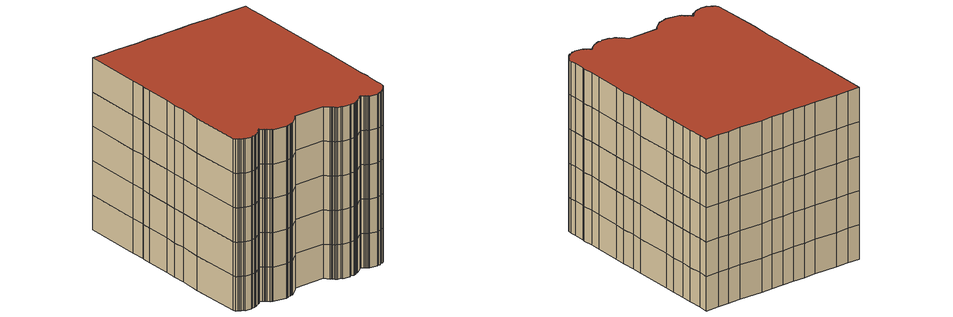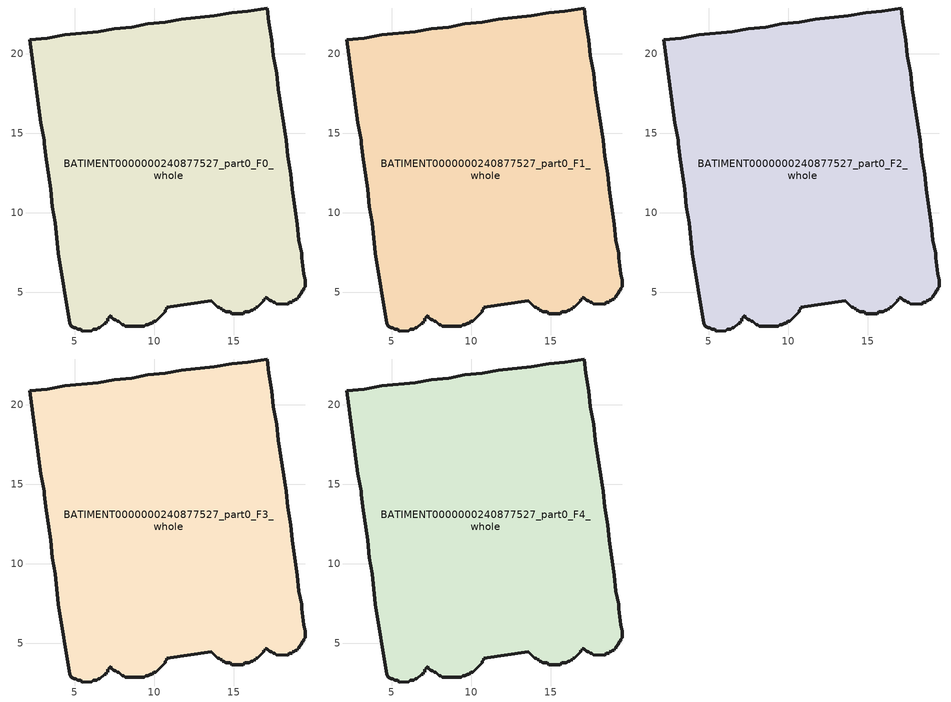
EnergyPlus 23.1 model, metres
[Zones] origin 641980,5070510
BATIMENT0000000240877527_part0_F0_whole
 floor ground (EU_floor_Construction): 17.1,22.86 17.2,21.96 17.4,20.86 17.5,19.86 17.7,18.76 17.8,17.76 18.3,14.56 18.4,13.56 18.6,12.46 18.7,11.46 18.99,9.25 19.09,8.25 19.29,7.45 19.3,7.15 19.39,6.15 19.49,5.75 19.49,5.35 19.39,5.25 19.39,5.15 19.29,5.05 19.29,4.95 19.09,4.75 19.09,4.65 18.99,4.65 18.99,4.55 18.89,4.55 18.79,4.45 18.69,4.45 18.69,4.35 18.49,4.35 18.39,4.25 17.69,4.25 17.59,4.35 17.49,4.35 17.39,4.45 17.29,4.45 17.09,4.65 16.99,4.65 16.99,4.55 16.89,4.55 16.89,4.45 16.49,4.05 16.39,4.05 16.39,3.95 16.29,3.95 16.19,3.85 16.09,3.85 15.99,3.75 15.69,3.75 15.59,3.65 14.89,3.65 14.79,3.75 14.49,3.75 14.39,3.85 14.29,3.85 14.29,3.95 14.19,3.95 14.09,4.05 13.99,4.05 13.59,4.45 10.79,4.05 10.79,3.95 10.69,3.85 10.69,3.75 10.09,3.15 9.99,3.15 9.89,3.05 9.79,3.05 9.59,2.95 9.49,2.95 9.39,2.85 8.19,2.85 8.09,2.95 7.99,2.95 7.79,3.15 7.68,3.15 7.59,3.25 7.49,3.25 7.29,3.45 7.29,3.55 7.18,3.45 7.18,3.35 7.09,3.35 7.09,3.15 6.98,3.15 6.98,3.05 6.88,3.05 6.58,2.75 6.48,2.75 6.38,2.65 6.18,2.65 6.08,2.55 5.48,2.55 5.38,2.65 5.18,2.65 5.08,2.75 4.98,2.75 4.78,2.85 4.68,3.05 3.98,7.46 3.78,9.36 3.58,10.36 3.48,11.46 3.19,13.56 3.09,14.36 3.09,14.56 2.89,15.66 2.19,20.87 3.29,20.97 4.39,21.17 6.49,21.37 7.49,21.57 8.59,21.67 9.59,21.87 10.69,21.97 11.69,22.17 13.79,22.36 14.9,22.57 15.9,22.66 z0
 wall outside (EU_wall_Construction): 4.68,3.05 4.78,2.85 4.98,2.75 5.08,2.75 5.18,2.65 5.38,2.65 5.48,2.55 6.08,2.55 6.18,2.65 6.38,2.65 6.48,2.75 6.58,2.75 6.88,3.05 6.98,3.05 6.98,3.15 7.09,3.15 7.09,3.35 7.18,3.35 7.18,3.45 7.29,3.55 7.29,3.45 7.49,3.25 7.59,3.25 7.68,3.15 7.79,3.15 7.99,2.95 8.09,2.95 8.19,2.85 9.39,2.85 9.49,2.95 9.59,2.95 9.79,3.05 9.89,3.05 9.99,3.15 10.09,3.15 10.69,3.75 10.69,3.85 10.79,3.95 10.79,4.05 13.59,4.45 13.99,4.05 14.09,4.05 14.19,3.95 14.29,3.95 14.29,3.85 14.39,3.85 14.49,3.75 14.79,3.75 14.89,3.65 15.59,3.65 15.69,3.75 15.99,3.75 16.09,3.85 16.19,3.85 16.29,3.95 16.39,3.95 16.39,4.05 16.49,4.05 16.89,4.45 16.89,4.55 16.99,4.55 16.99,4.65 17.09,4.65 17.29,4.45 17.39,4.45 17.49,4.35 17.59,4.35 17.69,4.25 18.39,4.25 18.49,4.35 18.69,4.35 18.69,4.45 18.79,4.45 18.89,4.55 18.99,4.55 18.99,4.65 19.09,4.65 19.09,4.75 19.29,4.95 19.29,5.05 19.39,5.15 19.39,5.25 19.49,5.35 19.49,5.75 19.39,6.15 19.3,7.15 19.29,7.45 19.09,8.25 18.99,9.25 18.7,11.46 18.6,12.46 18.4,13.56 18.3,14.56 17.8,17.76 17.7,18.76 17.5,19.86 17.4,20.86 17.2,21.96 17.1,22.86 15.9,22.66 14.9,22.57 13.79,22.36 11.69,22.17 10.69,21.97 9.59,21.87 8.59,21.67 7.49,21.57 6.49,21.37 4.39,21.17 3.29,20.97 2.19,20.87 2.89,15.66 3.09,14.56 3.09,14.36 3.19,13.56 3.48,11.46 3.58,10.36 3.78,9.36 3.98,7.46 4.68,3.05 z0:3
BATIMENT0000000240877527_part0_F1_whole
 floor to BATIMENT0000000240877527_part0_F0_whole (EU_floor_Construction): 17.1,22.86 17.2,21.96 17.4,20.86 17.5,19.86 17.7,18.76 17.8,17.76 18.3,14.56 18.4,13.56 18.6,12.46 18.7,11.46 18.99,9.25 19.09,8.25 19.29,7.45 19.3,7.15 19.39,6.15 19.49,5.75 19.49,5.35 19.39,5.25 19.39,5.15 19.29,5.05 19.29,4.95 19.09,4.75 19.09,4.65 18.99,4.65 18.99,4.55 18.89,4.55 18.79,4.45 18.69,4.45 18.69,4.35 18.49,4.35 18.39,4.25 17.69,4.25 17.59,4.35 17.49,4.35 17.39,4.45 17.29,4.45 17.09,4.65 16.99,4.65 16.99,4.55 16.89,4.55 16.89,4.45 16.49,4.05 16.39,4.05 16.39,3.95 16.29,3.95 16.19,3.85 16.09,3.85 15.99,3.75 15.69,3.75 15.59,3.65 14.89,3.65 14.79,3.75 14.49,3.75 14.39,3.85 14.29,3.85 14.29,3.95 14.19,3.95 14.09,4.05 13.99,4.05 13.59,4.45 10.79,4.05 10.79,3.95 10.69,3.85 10.69,3.75 10.09,3.15 9.99,3.15 9.89,3.05 9.79,3.05 9.59,2.95 9.49,2.95 9.39,2.85 8.19,2.85 8.09,2.95 7.99,2.95 7.79,3.15 7.68,3.15 7.59,3.25 7.49,3.25 7.29,3.45 7.29,3.55 7.18,3.45 7.18,3.35 7.09,3.35 7.09,3.15 6.98,3.15 6.98,3.05 6.88,3.05 6.58,2.75 6.48,2.75 6.38,2.65 6.18,2.65 6.08,2.55 5.48,2.55 5.38,2.65 5.18,2.65 5.08,2.75 4.98,2.75 4.78,2.85 4.68,3.05 3.98,7.46 3.78,9.36 3.58,10.36 3.48,11.46 3.19,13.56 3.09,14.36 3.09,14.56 2.89,15.66 2.19,20.87 3.29,20.97 4.39,21.17 6.49,21.37 7.49,21.57 8.59,21.67 9.59,21.87 10.69,21.97 11.69,22.17 13.79,22.36 14.9,22.57 15.9,22.66 z3
 wall outside (EU_wall_Construction): 4.68,3.05 4.78,2.85 4.98,2.75 5.08,2.75 5.18,2.65 5.38,2.65 5.48,2.55 6.08,2.55 6.18,2.65 6.38,2.65 6.48,2.75 6.58,2.75 6.88,3.05 6.98,3.05 6.98,3.15 7.09,3.15 7.09,3.35 7.18,3.35 7.18,3.45 7.29,3.55 7.29,3.45 7.49,3.25 7.59,3.25 7.68,3.15 7.79,3.15 7.99,2.95 8.09,2.95 8.19,2.85 9.39,2.85 9.49,2.95 9.59,2.95 9.79,3.05 9.89,3.05 9.99,3.15 10.09,3.15 10.69,3.75 10.69,3.85 10.79,3.95 10.79,4.05 13.59,4.45 13.99,4.05 14.09,4.05 14.19,3.95 14.29,3.95 14.29,3.85 14.39,3.85 14.49,3.75 14.79,3.75 14.89,3.65 15.59,3.65 15.69,3.75 15.99,3.75 16.09,3.85 16.19,3.85 16.29,3.95 16.39,3.95 16.39,4.05 16.49,4.05 16.89,4.45 16.89,4.55 16.99,4.55 16.99,4.65 17.09,4.65 17.29,4.45 17.39,4.45 17.49,4.35 17.59,4.35 17.69,4.25 18.39,4.25 18.49,4.35 18.69,4.35 18.69,4.45 18.79,4.45 18.89,4.55 18.99,4.55 18.99,4.65 19.09,4.65 19.09,4.75 19.29,4.95 19.29,5.05 19.39,5.15 19.39,5.25 19.49,5.35 19.49,5.75 19.39,6.15 19.3,7.15 19.29,7.45 19.09,8.25 18.99,9.25 18.7,11.46 18.6,12.46 18.4,13.56 18.3,14.56 17.8,17.76 17.7,18.76 17.5,19.86 17.4,20.86 17.2,21.96 17.1,22.86 15.9,22.66 14.9,22.57 13.79,22.36 11.69,22.17 10.69,21.97 9.59,21.87 8.59,21.67 7.49,21.57 6.49,21.37 4.39,21.17 3.29,20.97 2.19,20.87 2.89,15.66 3.09,14.56 3.09,14.36 3.19,13.56 3.48,11.46 3.58,10.36 3.78,9.36 3.98,7.46 4.68,3.05 z3:6
BATIMENT0000000240877527_part0_F2_whole
 floor to BATIMENT0000000240877527_part0_F1_whole (EU_floor_Construction): 17.1,22.86 17.2,21.96 17.4,20.86 17.5,19.86 17.7,18.76 17.8,17.76 18.3,14.56 18.4,13.56 18.6,12.46 18.7,11.46 18.99,9.25 19.09,8.25 19.29,7.45 19.3,7.15 19.39,6.15 19.49,5.75 19.49,5.35 19.39,5.25 19.39,5.15 19.29,5.05 19.29,4.95 19.09,4.75 19.09,4.65 18.99,4.65 18.99,4.55 18.89,4.55 18.79,4.45 18.69,4.45 18.69,4.35 18.49,4.35 18.39,4.25 17.69,4.25 17.59,4.35 17.49,4.35 17.39,4.45 17.29,4.45 17.09,4.65 16.99,4.65 16.99,4.55 16.89,4.55 16.89,4.45 16.49,4.05 16.39,4.05 16.39,3.95 16.29,3.95 16.19,3.85 16.09,3.85 15.99,3.75 15.69,3.75 15.59,3.65 14.89,3.65 14.79,3.75 14.49,3.75 14.39,3.85 14.29,3.85 14.29,3.95 14.19,3.95 14.09,4.05 13.99,4.05 13.59,4.45 10.79,4.05 10.79,3.95 10.69,3.85 10.69,3.75 10.09,3.15 9.99,3.15 9.89,3.05 9.79,3.05 9.59,2.95 9.49,2.95 9.39,2.85 8.19,2.85 8.09,2.95 7.99,2.95 7.79,3.15 7.68,3.15 7.59,3.25 7.49,3.25 7.29,3.45 7.29,3.55 7.18,3.45 7.18,3.35 7.09,3.35 7.09,3.15 6.98,3.15 6.98,3.05 6.88,3.05 6.58,2.75 6.48,2.75 6.38,2.65 6.18,2.65 6.08,2.55 5.48,2.55 5.38,2.65 5.18,2.65 5.08,2.75 4.98,2.75 4.78,2.85 4.68,3.05 3.98,7.46 3.78,9.36 3.58,10.36 3.48,11.46 3.19,13.56 3.09,14.36 3.09,14.56 2.89,15.66 2.19,20.87 3.29,20.97 4.39,21.17 6.49,21.37 7.49,21.57 8.59,21.67 9.59,21.87 10.69,21.97 11.69,22.17 13.79,22.36 14.9,22.57 15.9,22.66 z6
 wall outside (EU_wall_Construction): 4.68,3.05 4.78,2.85 4.98,2.75 5.08,2.75 5.18,2.65 5.38,2.65 5.48,2.55 6.08,2.55 6.18,2.65 6.38,2.65 6.48,2.75 6.58,2.75 6.88,3.05 6.98,3.05 6.98,3.15 7.09,3.15 7.09,3.35 7.18,3.35 7.18,3.45 7.29,3.55 7.29,3.45 7.49,3.25 7.59,3.25 7.68,3.15 7.79,3.15 7.99,2.95 8.09,2.95 8.19,2.85 9.39,2.85 9.49,2.95 9.59,2.95 9.79,3.05 9.89,3.05 9.99,3.15 10.09,3.15 10.69,3.75 10.69,3.85 10.79,3.95 10.79,4.05 13.59,4.45 13.99,4.05 14.09,4.05 14.19,3.95 14.29,3.95 14.29,3.85 14.39,3.85 14.49,3.75 14.79,3.75 14.89,3.65 15.59,3.65 15.69,3.75 15.99,3.75 16.09,3.85 16.19,3.85 16.29,3.95 16.39,3.95 16.39,4.05 16.49,4.05 16.89,4.45 16.89,4.55 16.99,4.55 16.99,4.65 17.09,4.65 17.29,4.45 17.39,4.45 17.49,4.35 17.59,4.35 17.69,4.25 18.39,4.25 18.49,4.35 18.69,4.35 18.69,4.45 18.79,4.45 18.89,4.55 18.99,4.55 18.99,4.65 19.09,4.65 19.09,4.75 19.29,4.95 19.29,5.05 19.39,5.15 19.39,5.25 19.49,5.35 19.49,5.75 19.39,6.15 19.3,7.15 19.29,7.45 19.09,8.25 18.99,9.25 18.7,11.46 18.6,12.46 18.4,13.56 18.3,14.56 17.8,17.76 17.7,18.76 17.5,19.86 17.4,20.86 17.2,21.96 17.1,22.86 15.9,22.66 14.9,22.57 13.79,22.36 11.69,22.17 10.69,21.97 9.59,21.87 8.59,21.67 7.49,21.57 6.49,21.37 4.39,21.17 3.29,20.97 2.19,20.87 2.89,15.66 3.09,14.56 3.09,14.36 3.19,13.56 3.48,11.46 3.58,10.36 3.78,9.36 3.98,7.46 4.68,3.05 z6:9
BATIMENT0000000240877527_part0_F3_whole
 floor to BATIMENT0000000240877527_part0_F2_whole (EU_floor_Construction): 17.1,22.86 17.2,21.96 17.4,20.86 17.5,19.86 17.7,18.76 17.8,17.76 18.3,14.56 18.4,13.56 18.6,12.46 18.7,11.46 18.99,9.25 19.09,8.25 19.29,7.45 19.3,7.15 19.39,6.15 19.49,5.75 19.49,5.35 19.39,5.25 19.39,5.15 19.29,5.05 19.29,4.95 19.09,4.75 19.09,4.65 18.99,4.65 18.99,4.55 18.89,4.55 18.79,4.45 18.69,4.45 18.69,4.35 18.49,4.35 18.39,4.25 17.69,4.25 17.59,4.35 17.49,4.35 17.39,4.45 17.29,4.45 17.09,4.65 16.99,4.65 16.99,4.55 16.89,4.55 16.89,4.45 16.49,4.05 16.39,4.05 16.39,3.95 16.29,3.95 16.19,3.85 16.09,3.85 15.99,3.75 15.69,3.75 15.59,3.65 14.89,3.65 14.79,3.75 14.49,3.75 14.39,3.85 14.29,3.85 14.29,3.95 14.19,3.95 14.09,4.05 13.99,4.05 13.59,4.45 10.79,4.05 10.79,3.95 10.69,3.85 10.69,3.75 10.09,3.15 9.99,3.15 9.89,3.05 9.79,3.05 9.59,2.95 9.49,2.95 9.39,2.85 8.19,2.85 8.09,2.95 7.99,2.95 7.79,3.15 7.68,3.15 7.59,3.25 7.49,3.25 7.29,3.45 7.29,3.55 7.18,3.45 7.18,3.35 7.09,3.35 7.09,3.15 6.98,3.15 6.98,3.05 6.88,3.05 6.58,2.75 6.48,2.75 6.38,2.65 6.18,2.65 6.08,2.55 5.48,2.55 5.38,2.65 5.18,2.65 5.08,2.75 4.98,2.75 4.78,2.85 4.68,3.05 3.98,7.46 3.78,9.36 3.58,10.36 3.48,11.46 3.19,13.56 3.09,14.36 3.09,14.56 2.89,15.66 2.19,20.87 3.29,20.97 4.39,21.17 6.49,21.37 7.49,21.57 8.59,21.67 9.59,21.87 10.69,21.97 11.69,22.17 13.79,22.36 14.9,22.57 15.9,22.66 z9
 wall outside (EU_wall_Construction): 4.68,3.05 4.78,2.85 4.98,2.75 5.08,2.75 5.18,2.65 5.38,2.65 5.48,2.55 6.08,2.55 6.18,2.65 6.38,2.65 6.48,2.75 6.58,2.75 6.88,3.05 6.98,3.05 6.98,3.15 7.09,3.15 7.09,3.35 7.18,3.35 7.18,3.45 7.29,3.55 7.29,3.45 7.49,3.25 7.59,3.25 7.68,3.15 7.79,3.15 7.99,2.95 8.09,2.95 8.19,2.85 9.39,2.85 9.49,2.95 9.59,2.95 9.79,3.05 9.89,3.05 9.99,3.15 10.09,3.15 10.69,3.75 10.69,3.85 10.79,3.95 10.79,4.05 13.59,4.45 13.99,4.05 14.09,4.05 14.19,3.95 14.29,3.95 14.29,3.85 14.39,3.85 14.49,3.75 14.79,3.75 14.89,3.65 15.59,3.65 15.69,3.75 15.99,3.75 16.09,3.85 16.19,3.85 16.29,3.95 16.39,3.95 16.39,4.05 16.49,4.05 16.89,4.45 16.89,4.55 16.99,4.55 16.99,4.65 17.09,4.65 17.29,4.45 17.39,4.45 17.49,4.35 17.59,4.35 17.69,4.25 18.39,4.25 18.49,4.35 18.69,4.35 18.69,4.45 18.79,4.45 18.89,4.55 18.99,4.55 18.99,4.65 19.09,4.65 19.09,4.75 19.29,4.95 19.29,5.05 19.39,5.15 19.39,5.25 19.49,5.35 19.49,5.75 19.39,6.15 19.3,7.15 19.29,7.45 19.09,8.25 18.99,9.25 18.7,11.46 18.6,12.46 18.4,13.56 18.3,14.56 17.8,17.76 17.7,18.76 17.5,19.86 17.4,20.86 17.2,21.96 17.1,22.86 15.9,22.66 14.9,22.57 13.79,22.36 11.69,22.17 10.69,21.97 9.59,21.87 8.59,21.67 7.49,21.57 6.49,21.37 4.39,21.17 3.29,20.97 2.19,20.87 2.89,15.66 3.09,14.56 3.09,14.36 3.19,13.56 3.48,11.46 3.58,10.36 3.78,9.36 3.98,7.46 4.68,3.05 z9:12
BATIMENT0000000240877527_part0_F4_whole
 floor to BATIMENT0000000240877527_part0_F3_whole (EU_floor_Construction): 17.1,22.86 17.2,21.96 17.4,20.86 17.5,19.86 17.7,18.76 17.8,17.76 18.3,14.56 18.4,13.56 18.6,12.46 18.7,11.46 18.99,9.25 19.09,8.25 19.29,7.45 19.3,7.15 19.39,6.15 19.49,5.75 19.49,5.35 19.39,5.25 19.39,5.15 19.29,5.05 19.29,4.95 19.09,4.75 19.09,4.65 18.99,4.65 18.99,4.55 18.89,4.55 18.79,4.45 18.69,4.45 18.69,4.35 18.49,4.35 18.39,4.25 17.69,4.25 17.59,4.35 17.49,4.35 17.39,4.45 17.29,4.45 17.09,4.65 16.99,4.65 16.99,4.55 16.89,4.55 16.89,4.45 16.49,4.05 16.39,4.05 16.39,3.95 16.29,3.95 16.19,3.85 16.09,3.85 15.99,3.75 15.69,3.75 15.59,3.65 14.89,3.65 14.79,3.75 14.49,3.75 14.39,3.85 14.29,3.85 14.29,3.95 14.19,3.95 14.09,4.05 13.99,4.05 13.59,4.45 10.79,4.05 10.79,3.95 10.69,3.85 10.69,3.75 10.09,3.15 9.99,3.15 9.89,3.05 9.79,3.05 9.59,2.95 9.49,2.95 9.39,2.85 8.19,2.85 8.09,2.95 7.99,2.95 7.79,3.15 7.68,3.15 7.59,3.25 7.49,3.25 7.29,3.45 7.29,3.55 7.18,3.45 7.18,3.35 7.09,3.35 7.09,3.15 6.98,3.15 6.98,3.05 6.88,3.05 6.58,2.75 6.48,2.75 6.38,2.65 6.18,2.65 6.08,2.55 5.48,2.55 5.38,2.65 5.18,2.65 5.08,2.75 4.98,2.75 4.78,2.85 4.68,3.05 3.98,7.46 3.78,9.36 3.58,10.36 3.48,11.46 3.19,13.56 3.09,14.36 3.09,14.56 2.89,15.66 2.19,20.87 3.29,20.97 4.39,21.17 6.49,21.37 7.49,21.57 8.59,21.67 9.59,21.87 10.69,21.97 11.69,22.17 13.79,22.36 14.9,22.57 15.9,22.66 z12
 wall outside (EU_wall_Construction): 4.68,3.05 4.78,2.85 4.98,2.75 5.08,2.75 5.18,2.65 5.38,2.65 5.48,2.55 6.08,2.55 6.18,2.65 6.38,2.65 6.48,2.75 6.58,2.75 6.88,3.05 6.98,3.05 6.98,3.15 7.09,3.15 7.09,3.35 7.18,3.35 7.18,3.45 7.29,3.55 7.29,3.45 7.49,3.25 7.59,3.25 7.68,3.15 7.79,3.15 7.99,2.95 8.09,2.95 8.19,2.85 9.39,2.85 9.49,2.95 9.59,2.95 9.79,3.05 9.89,3.05 9.99,3.15 10.09,3.15 10.69,3.75 10.69,3.85 10.79,3.95 10.79,4.05 13.59,4.45 13.99,4.05 14.09,4.05 14.19,3.95 14.29,3.95 14.29,3.85 14.39,3.85 14.49,3.75 14.79,3.75 14.89,3.65 15.59,3.65 15.69,3.75 15.99,3.75 16.09,3.85 16.19,3.85 16.29,3.95 16.39,3.95 16.39,4.05 16.49,4.05 16.89,4.45 16.89,4.55 16.99,4.55 16.99,4.65 17.09,4.65 17.29,4.45 17.39,4.45 17.49,4.35 17.59,4.35 17.69,4.25 18.39,4.25 18.49,4.35 18.69,4.35 18.69,4.45 18.79,4.45 18.89,4.55 18.99,4.55 18.99,4.65 19.09,4.65 19.09,4.75 19.29,4.95 19.29,5.05 19.39,5.15 19.39,5.25 19.49,5.35 19.49,5.75 19.39,6.15 19.3,7.15 19.29,7.45 19.09,8.25 18.99,9.25 18.7,11.46 18.6,12.46 18.4,13.56 18.3,14.56 17.8,17.76 17.7,18.76 17.5,19.86 17.4,20.86 17.2,21.96 17.1,22.86 15.9,22.66 14.9,22.57 13.79,22.36 11.69,22.17 10.69,21.97 9.59,21.87 8.59,21.67 7.49,21.57 6.49,21.37 4.39,21.17 3.29,20.97 2.19,20.87 2.89,15.66 3.09,14.56 3.09,14.36 3.19,13.56 3.48,11.46 3.58,10.36 3.78,9.36 3.98,7.46 4.68,3.05 z12:15
 roof outside (EU_roof_Construction): 18.69,4.35 18.69,4.45 18.79,4.45 18.89,4.55 18.99,4.55 18.99,4.65 19.09,4.65 19.09,4.75 19.29,4.95 19.29,5.05 19.39,5.15 19.39,5.25 19.49,5.35 19.49,5.75 19.39,6.15 19.3,7.15 19.29,7.45 19.09,8.25 18.99,9.25 18.7,11.46 18.6,12.46 18.4,13.56 18.3,14.56 17.8,17.76 17.7,18.76 17.5,19.86 17.4,20.86 17.2,21.96 17.1,22.86 15.9,22.66 14.9,22.57 13.79,22.36 11.69,22.17 10.69,21.97 9.59,21.87 8.59,21.67 7.49,21.57 6.49,21.37 4.39,21.17 3.29,20.97 2.19,20.87 2.89,15.66 3.09,14.56 3.09,14.36 3.19,13.56 3.48,11.46 3.58,10.36 3.78,9.36 3.98,7.46 4.68,3.05 4.78,2.85 4.98,2.75 5.08,2.75 5.18,2.65 5.38,2.65 5.48,2.55 6.08,2.55 6.18,2.65 6.38,2.65 6.48,2.75 6.58,2.75 6.88,3.05 6.98,3.05 6.98,3.15 7.09,3.15 7.09,3.35 7.18,3.35 7.18,3.45 7.29,3.55 7.29,3.45 7.49,3.25 7.59,3.25 7.68,3.15 7.79,3.15 7.99,2.95 8.09,2.95 8.19,2.85 9.39,2.85 9.49,2.95 9.59,2.95 9.79,3.05 9.89,3.05 9.99,3.15 10.09,3.15 10.69,3.75 10.69,3.85 10.79,3.95 10.79,4.05 13.59,4.45 13.99,4.05 14.09,4.05 14.19,3.95 14.29,3.95 14.29,3.85 14.39,3.85 14.49,3.75 14.79,3.75 14.89,3.65 15.59,3.65 15.69,3.75 15.99,3.75 16.09,3.85 16.19,3.85 16.29,3.95 16.39,3.95 16.39,4.05 16.49,4.05 16.89,4.45 16.89,4.55 16.99,4.55 16.99,4.65 17.09,4.65 17.29,4.45 17.39,4.45 17.49,4.35 17.59,4.35 17.69,4.25 18.39,4.25 18.49,4.35 z15
[Building]
EU S2 Campaign: North Axis=0; Terrain=City; Solar Distribution=FullExterior
[Site:Location]
Lyon-Bron: Latitude=45.75; Longitude=5; Time Zone=1; Elevation=198
[SizingPeriod:WeatherFileDays]
AnnualSizingPeriod: Begin Month=1; Begin Day of Month=1; End Month=12; End Day of Month=31; Day of Week for Start Day=Monday; Use Weather File Daylight Saving Period=No; Use Weather File Rain and Snow Indicators=No
[MATERIAL]
EU_InternalMass_Material: Roughness=MediumRough; Thickness=0.1; Conductivity=1; Density=1800; Specific Heat=900; Thermal Absorptance=0.9; Solar Absorptance=0.7; Visible Absorptance=0.7
[MATERIAL:NOMASS] Roughness=MediumRough; Thermal Absorptance=0.9; Solar Absorptance=0.7; Visible Absorptance=0.7
Name | Thermal Resistance
EU_wall_NoMass | 0.776494
EU_roof_NoMass | 0.486893
EU_floor_NoMass | 0.421597
[CONSTRUCTION]
EU_wall_Construction: EU_wall_NoMass
EU_roof_Construction: EU_roof_NoMass
EU_floor_Construction: EU_floor_NoMass
EU_InternalMass_Construction: EU_InternalMass_Material
[ZONE] Type=1; Multiplier=1; Ceiling Height=autocalculate; Floor Area=autocalculate; Part of Total Floor Area=Yes
Name | Volume
BATIMENT0000000240877527_part0_F0_whole | 828.178
BATIMENT0000000240877527_part0_F1_whole; BATIMENT0000000240877527_part0_F2_whole; BATIMENT0000000240877527_part0_F3_whole; BATIMENT0000000240877527_part0_F4_whole | 828.177
[INTERNALMASS] Construction=EU_InternalMass_Construction; Surface Area=276.058
Name | Zone or ZoneList
BATIMENT0000000240877527_part0_F0_whole_EU_InternalMass | BATIMENT0000000240877527_part0_F0_whole
BATIMENT0000000240877527_part0_F1_whole_EU_InternalMass | BATIMENT0000000240877527_part0_F1_whole
BATIMENT0000000240877527_part0_F2_whole_EU_InternalMass | BATIMENT0000000240877527_part0_F2_whole
BATIMENT0000000240877527_part0_F3_whole_EU_InternalMass | BATIMENT0000000240877527_part0_F3_whole
BATIMENT0000000240877527_part0_F4_whole_EU_InternalMass | BATIMENT0000000240877527_part0_F4_whole
[OTHEREQUIPMENT] Fuel Type=Electricity; Design Level Calculation Method=Watts/Area; Power per Zone Floor Area=1; Fraction Latent=0; Fraction Radiant=0; Fraction Lost=0; Carbon Dioxide Generation Rate=0; EndUse Subcategory=EU_Step8_InternalGains
Name | Zone or ZoneList or Space or SpaceList | Schedule
EU_Step8_InternalGain_BATIMENT0000000240877527_part0_F0_whole_f000 | BATIMENT0000000240877527_part0_F0_whole | EU_Step8_GainSchedule_BATIMENT0000000240877527_part0_F0_whole_f000
EU_Step8_InternalGain_BATIMENT0000000240877527_part0_F1_whole_f000 | BATIMENT0000000240877527_part0_F1_whole | EU_Step8_GainSchedule_BATIMENT0000000240877527_part0_F1_whole_f000
EU_Step8_InternalGain_BATIMENT0000000240877527_part0_F2_whole_f000 | BATIMENT0000000240877527_part0_F2_whole | EU_Step8_GainSchedule_BATIMENT0000000240877527_part0_F2_whole_f000
EU_Step8_InternalGain_BATIMENT0000000240877527_part0_F3_whole_f000 | BATIMENT0000000240877527_part0_F3_whole | EU_Step8_GainSchedule_BATIMENT0000000240877527_part0_F3_whole_f000
EU_Step8_InternalGain_BATIMENT0000000240877527_part0_F4_whole_f000 | BATIMENT0000000240877527_part0_F4_whole | EU_Step8_GainSchedule_BATIMENT0000000240877527_part0_F4_whole_f000
[ZONEVENTILATION:DESIGNFLOWRATE] Schedule=EU_AlwaysOn; Design Flow Rate Calculation Method=AirChanges/Hour; Air Changes per Hour=0.693814; Ventilation Type=Natural; Fan Pressure Rise=0; Fan Total Efficiency=1; Constant Term Coefficient=1; Temperature Term Coefficient=0; Velocity Term Coefficient=0; Velocity Squared Term Coefficient=0; Minimum Indoor Temperature=-100; Maximum Indoor Temperature=100; Delta Temperature=-100; Minimum Outdoor Temperature=-100; Maximum Outdoor Temperature=100; Maximum Wind Speed=40
Name | Zone or ZoneList or Space or SpaceList
EU_ConstantAir_BATIMENT0000000240877527_part0_F0_whole | BATIMENT0000000240877527_part0_F0_whole
EU_ConstantAir_BATIMENT0000000240877527_part0_F1_whole | BATIMENT0000000240877527_part0_F1_whole
EU_ConstantAir_BATIMENT0000000240877527_part0_F2_whole | BATIMENT0000000240877527_part0_F2_whole
EU_ConstantAir_BATIMENT0000000240877527_part0_F3_whole | BATIMENT0000000240877527_part0_F3_whole
EU_ConstantAir_BATIMENT0000000240877527_part0_F4_whole | BATIMENT0000000240877527_part0_F4_whole
[HVACTEMPLATE:THERMOSTAT] Constant Heating Setpoint=20; Constant Cooling Setpoint=50
EU_HeatOnly_BATIMENT0000000240877527_part0_F0_whole; EU_HeatOnly_BATIMENT0000000240877527_part0_F1_whole; EU_HeatOnly_BATIMENT0000000240877527_part0_F2_whole; EU_HeatOnly_BATIMENT0000000240877527_part0_F3_whole; EU_HeatOnly_BATIMENT0000000240877527_part0_F4_whole
[HVACTEMPLATE:ZONE:IDEALLOADSAIRSYSTEM] System Availability Schedule=EU_AlwaysOn; Maximum Heating Supply Air Temperature=50; Minimum Cooling Supply Air Temperature=13; Maximum Heating Supply Air Humidity Ratio=0.0156; Minimum Cooling Supply Air Humidity Ratio=0.0077; Heating Limit=NoLimit; Cooling Limit=NoLimit; Heating Availability Schedule=EU_AlwaysOn; Cooling Availability Schedule=EU_CoolingOff; Dehumidification Control Type=ConstantSensibleHeatRatio; Cooling Sensible Heat Ratio=0.7; Dehumidification Setpoint=60; Humidification Control Type=None; Humidification Setpoint=30; Outdoor Air Method=None; Outdoor Air Flow Rate per Person=0.00944; Outdoor Air Flow Rate per Zone Floor Area=0; Outdoor Air Flow Rate per Zone=0; Demand Controlled Ventilation Type=None; Outdoor Air Economizer Type=NoEconomizer; Heat Recovery Type=None; Sensible Heat Recovery Effectiveness=0.7; Latent Heat Recovery Effectiveness=0.65
Name | Template Thermostat
BATIMENT0000000240877527_part0_F0_whole | EU_HeatOnly_BATIMENT0000000240877527_part0_F0_whole
BATIMENT0000000240877527_part0_F1_whole | EU_HeatOnly_BATIMENT0000000240877527_part0_F1_whole
BATIMENT0000000240877527_part0_F2_whole | EU_HeatOnly_BATIMENT0000000240877527_part0_F2_whole
BATIMENT0000000240877527_part0_F3_whole | EU_HeatOnly_BATIMENT0000000240877527_part0_F3_whole
BATIMENT0000000240877527_part0_F4_whole | EU_HeatOnly_BATIMENT0000000240877527_part0_F4_whole
[SIZING:ZONE] Zone Cooling Design Supply Air Temperature Input Method=SupplyAirTemperature; Zone Cooling Design Supply Air Temperature=13; Zone Heating Design Supply Air Temperature Input Method=SupplyAirTemperature; Zone Heating Design Supply Air Temperature=50; Zone Cooling Design Supply Air Humidity Ratio=0.008; Zone Heating Design Supply Air Humidity Ratio=0.008; Cooling Design Air Flow Method=DesignDay; Cooling Design Air Flow Rate=0; Cooling Minimum Air Flow per Zone Floor Area=0.000762; Cooling Minimum Air Flow=0; Cooling Minimum Air Flow Fraction=0.2; Heating Design Air Flow Method=DesignDay; Heating Design Air Flow Rate=0; Heating Maximum Air Flow per Zone Floor Area=0.002032; Heating Maximum Air Flow=0.141576; Heating Maximum Air Flow Fraction=0.3; Account for Dedicated Outdoor Air System=No; Dedicated Outdoor Air System Control Strategy=NeutralSupplyAir; Dedicated Outdoor Air Low Setpoint Temperature for Design=autosize; Dedicated Outdoor Air High Setpoint Temperature for Design=autosize; Zone Load Sizing Method=Sensible Load Only No Latent Load; Zone Latent Cooling Design Supply Air Humidity Ratio Input Method=HumidityRatioDifference; Zone Cooling Design Supply Air Humidity Ratio Difference=0.005; Zone Latent Heating Design Supply Air Humidity Ratio Input Method=HumidityRatioDifference; Zone Humidification Design Supply Air Humidity Ratio Difference=0.005
BATIMENT0000000240877527_part0_F0_whole; BATIMENT0000000240877527_part0_F1_whole; BATIMENT0000000240877527_part0_F2_whole; BATIMENT0000000240877527_part0_F3_whole; BATIMENT0000000240877527_part0_F4_whole
[SCHEDULE:CONSTANT]
Name | Hourly Value
EU_AlwaysOn | 1
EU_CoolingOff | 0
[SCHEDULE:FILE] Column Number=1; Rows to Skip at Top=0; Number of Hours of Data=8760; Column Separator=Comma; Interpolate to Timestep=No; Minutes per Item=60; Adjust Schedule for Daylight Savings=Yes
Name | File
EU_Step8_GainSchedule_BATIMENT0000000240877527_part0_F0_whole_f000 | C:\Users\o_iseri\Desktop\OpenUBEM\openubem\outputs\eu_evidence\EU-04\s3\s3_campaign\FR-LYO-HAUTCOEURPENTES\BATIMENT0000000240877527_part0\BATIMENT0000000240877527_part0_F0_whole_f000_gain.csv
EU_Step8_GainSchedule_BATIMENT0000000240877527_part0_F1_whole_f000 | C:\Users\o_iseri\Desktop\OpenUBEM\openubem\outputs\eu_evidence\EU-04\s3\s3_campaign\FR-LYO-HAUTCOEURPENTES\BATIMENT0000000240877527_part0\BATIMENT0000000240877527_part0_F1_whole_f000_gain.csv
EU_Step8_GainSchedule_BATIMENT0000000240877527_part0_F2_whole_f000 | C:\Users\o_iseri\Desktop\OpenUBEM\openubem\outputs\eu_evidence\EU-04\s3\s3_campaign\FR-LYO-HAUTCOEURPENTES\BATIMENT0000000240877527_part0\BATIMENT0000000240877527_part0_F2_whole_f000_gain.csv
EU_Step8_GainSchedule_BATIMENT0000000240877527_part0_F3_whole_f000 | C:\Users\o_iseri\Desktop\OpenUBEM\openubem\outputs\eu_evidence\EU-04\s3\s3_campaign\FR-LYO-HAUTCOEURPENTES\BATIMENT0000000240877527_part0\BATIMENT0000000240877527_part0_F3_whole_f000_gain.csv
EU_Step8_GainSchedule_BATIMENT0000000240877527_part0_F4_whole_f000 | C:\Users\o_iseri\Desktop\OpenUBEM\openubem\outputs\eu_evidence\EU-04\s3\s3_campaign\FR-LYO-HAUTCOEURPENTES\BATIMENT0000000240877527_part0\BATIMENT0000000240877527_part0_F4_whole_f000_gain.csv
